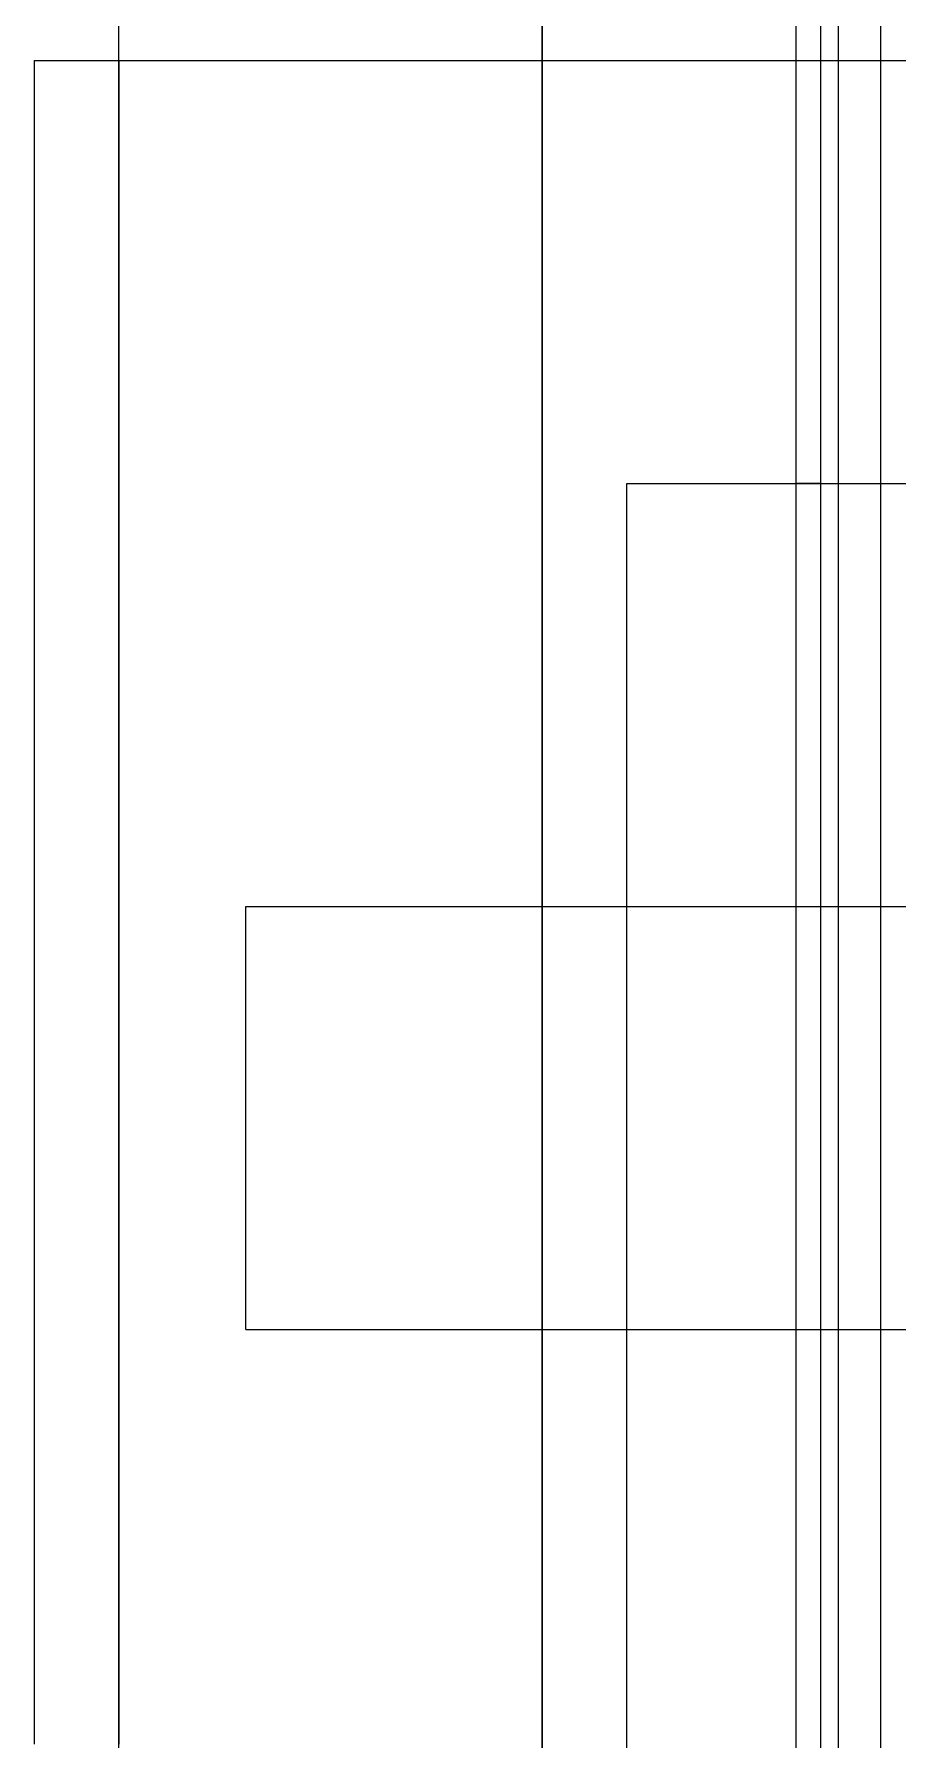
# Model space of a CAD drawing. Extents: x -1 to 30, y -20 to 119.
# Drawn here: x -1 to 9.2, y 13.15 to 33.31 of the extents above; entities that cross this region are included whole.
import ezdxf

# ---------------------------------------------------------------- set-up
doc = ezdxf.new("R2010")
doc.units = 0
doc.layers.get('0').update_dxf_attribs({"linetype": 'continuous'})

# ---------------------------------------------------------------- blocks, each defined once
blk = doc.blocks.new('CUBE001')
at = {"color": 0}
blk.add_line((5, -1), (5, 44), dxfattribs=at)
blk = doc.blocks.new('CUBE')
at = {"color": 0}
blk.add_line((0, 0), (0, 41), dxfattribs=at)
blk = doc.blocks.new('CUBE002')
at = {"color": 0}
blk.add_line((5, -1), (5, 44), dxfattribs=at)
blk = doc.blocks.new('CUBE003')
at = {"color": 0}
blk.add_line((5, 5), (5, 36), dxfattribs=at)
blk = doc.blocks.new('CYLINDER')
at = {"color": 0}
blk.add_line((-1, 33), (19, 33), dxfattribs=at)
blk.add_lwpolyline([(-1, 33), (-1, 32.95), (-1, 32.9), (-1, 32.85), (-1, 32.8), (-1, 32.75), (-1, 32.7), (-1, 32.65), (-1, 32.6), (-1, 32.55), (-1, 32.5), (-1, 32.45), (-1, 32.4), (-1, 32.35), (-1, 32.3), (-1, 32.25), (-1, 32.2), (-1, 32.15), (-1, 32.1), (-1, 32.05), (-1, 32), (-1, 31.95), (-1, 31.9), (-1, 31.85), (-1, 31.8), (-1, 31.75), (-1, 31.7), (-1, 31.65), (-1, 31.6), (-1, 31.55), (-1, 31.5), (-1, 31.45), (-1, 31.4), (-1, 31.35), (-1, 31.3), (-1, 31.25), (-1, 31.2), (-1, 31.15), (-1, 31.1), (-1, 31.05), (-1, 31), (-1, 30.95), (-1, 30.9), (-1, 30.85), (-1, 30.8), (-1, 30.75), (-1, 30.7), (-1, 30.65), (-1, 30.6), (-1, 30.55), (-1, 30.5), (-1, 30.45), (-1, 30.4), (-1, 30.35), (-1, 30.3), (-1, 30.25), (-1, 30.2), (-1, 30.15), (-1, 30.1), (-1, 30.05), (-1, 30), (-1, 29.95), (-1, 29.9), (-1, 29.85), (-1, 29.8), (-1, 29.75), (-1, 29.7), (-1, 29.65), (-1, 29.6), (-1, 29.55), (-1, 29.5), (-1, 29.45), (-1, 29.4), (-1, 29.35), (-1, 29.3), (-1, 29.25), (-1, 29.2), (-1, 29.15), (-1, 29.1), (-1, 29.05), (-1, 29), (-1, 28.95), (-1, 28.9), (-1, 28.85), (-1, 28.8), (-1, 28.75), (-1, 28.7), (-1, 28.65), (-1, 28.6), (-1, 28.55), (-1, 28.5), (-1, 28.45), (-1, 28.4), (-1, 28.35), (-1, 28.3), (-1, 28.25), (-1, 28.2), (-1, 28.15), (-1, 28.1), (-1, 28.05), (-1, 28), (-1, 27.95), (-1, 27.9), (-1, 27.85), (-1, 27.8), (-1, 27.75), (-1, 27.7), (-1, 27.65), (-1, 27.6), (-1, 27.55), (-1, 27.5), (-1, 27.45), (-1, 27.4), (-1, 27.35), (-1, 27.3), (-1, 27.25), (-1, 27.2), (-1, 27.15), (-1, 27.1), (-1, 27.05), (-1, 27), (-1, 26.95), (-1, 26.9), (-1, 26.85), (-1, 26.8), (-1, 26.75), (-1, 26.7), (-1, 26.65), (-1, 26.6), (-1, 26.55), (-1, 26.5), (-1, 26.45), (-1, 26.4), (-1, 26.35), (-1, 26.3), (-1, 26.25), (-1, 26.2), (-1, 26.15), (-1, 26.1), (-1, 26.05), (-1, 26), (-1, 25.95), (-1, 25.9), (-1, 25.85), (-1, 25.8), (-1, 25.75), (-1, 25.7), (-1, 25.65), (-1, 25.6), (-1, 25.55), (-1, 25.5), (-1, 25.45), (-1, 25.4), (-1, 25.35), (-1, 25.3), (-1, 25.25), (-1, 25.2), (-1, 25.15), (-1, 25.1), (-1, 25.05), (-1, 25), (-1, 24.95), (-1, 24.9), (-1, 24.85), (-1, 24.8), (-1, 24.75), (-1, 24.7), (-1, 24.65), (-1, 24.6), (-1, 24.55), (-1, 24.5), (-1, 24.45), (-1, 24.4), (-1, 24.35), (-1, 24.3), (-1, 24.25), (-1, 24.2), (-1, 24.15), (-1, 24.1), (-1, 24.05), (-1, 24), (-1, 23.95), (-1, 23.9), (-1, 23.85), (-1, 23.8), (-1, 23.75), (-1, 23.7), (-1, 23.65), (-1, 23.6), (-1, 23.55), (-1, 23.5), (-1, 23.45), (-1, 23.4), (-1, 23.35), (-1, 23.3), (-1, 23.25), (-1, 23.2), (-1, 23.15), (-1, 23.1), (-1, 23.05), (-1, 23), (-1, 22.95), (-1, 22.9), (-1, 22.85), (-1, 22.8), (-1, 22.75), (-1, 22.7), (-1, 22.65), (-1, 22.6), (-1, 22.55), (-1, 22.5), (-1, 22.45), (-1, 22.4), (-1, 22.35), (-1, 22.3), (-1, 22.25), (-1, 22.2), (-1, 22.15), (-1, 22.1), (-1, 22.05), (-1, 22), (-1, 21.95), (-1, 21.9), (-1, 21.85), (-1, 21.8), (-1, 21.75), (-1, 21.7), (-1, 21.65), (-1, 21.6), (-1, 21.55), (-1, 21.5), (-1, 21.45), (-1, 21.4), (-1, 21.35), (-1, 21.3), (-1, 21.25), (-1, 21.2), (-1, 21.15), (-1, 21.1), (-1, 21.05), (-1, 21), (-1, 20.95), (-1, 20.9), (-1, 20.85), (-1, 20.8), (-1, 20.75), (-1, 20.7), (-1, 20.65), (-1, 20.6), (-1, 20.55), (-1, 20.5), (-1, 20.45), (-1, 20.4), (-1, 20.35), (-1, 20.3), (-1, 20.25), (-1, 20.2), (-1, 20.15), (-1, 20.1), (-1, 20.05), (-1, 20), (-1, 19.95), (-1, 19.9), (-1, 19.85), (-1, 19.8), (-1, 19.75), (-1, 19.7), (-1, 19.65), (-1, 19.6), (-1, 19.55), (-1, 19.5), (-1, 19.45), (-1, 19.4), (-1, 19.35), (-1, 19.3), (-1, 19.25), (-1, 19.2), (-1, 19.15), (-1, 19.1), (-1, 19.05), (-1, 19), (-1, 18.95), (-1, 18.9), (-1, 18.85), (-1, 18.8), (-1, 18.75), (-1, 18.7), (-1, 18.65), (-1, 18.6), (-1, 18.55), (-1, 18.5), (-1, 18.45), (-1, 18.4), (-1, 18.35), (-1, 18.3), (-1, 18.25), (-1, 18.2), (-1, 18.15), (-1, 18.1), (-1, 18.05), (-1, 18), (-1, 17.95), (-1, 17.9), (-1, 17.85), (-1, 17.8), (-1, 17.75), (-1, 17.7), (-1, 17.65), (-1, 17.6), (-1, 17.55), (-1, 17.5), (-1, 17.45), (-1, 17.4), (-1, 17.35), (-1, 17.3), (-1, 17.25), (-1, 17.2), (-1, 17.15), (-1, 17.1), (-1, 17.05), (-1, 17), (-1, 16.95), (-1, 16.9), (-1, 16.85), (-1, 16.8), (-1, 16.75), (-1, 16.7), (-1, 16.65), (-1, 16.6), (-1, 16.55), (-1, 16.5), (-1, 16.45), (-1, 16.4), (-1, 16.35), (-1, 16.3), (-1, 16.25), (-1, 16.2), (-1, 16.15), (-1, 16.1), (-1, 16.05), (-1, 16), (-1, 15.95), (-1, 15.9), (-1, 15.85), (-1, 15.8), (-1, 15.75), (-1, 15.7), (-1, 15.65), (-1, 15.6), (-1, 15.55), (-1, 15.5), (-1, 15.45), (-1, 15.4), (-1, 15.35), (-1, 15.3), (-1, 15.25), (-1, 15.2), (-1, 15.15), (-1, 15.1), (-1, 15.05), (-1, 15), (-1, 14.95), (-1, 14.9), (-1, 14.85), (-1, 14.8), (-1, 14.75), (-1, 14.7), (-1, 14.65), (-1, 14.6), (-1, 14.55), (-1, 14.5), (-1, 14.45), (-1, 14.4), (-1, 14.35), (-1, 14.3), (-1, 14.25), (-1, 14.2), (-1, 14.15), (-1, 14.1), (-1, 14.05), (-1, 14), (-1, 13.95), (-1, 13.9), (-1, 13.85), (-1, 13.8), (-1, 13.75), (-1, 13.7), (-1, 13.65), (-1, 13.6), (-1, 13.55), (-1, 13.5), (-1, 13.45), (-1, 13.4), (-1, 13.35), (-1, 13.3), (-1, 13.25), (-1, 13.2), (-1, 13.15), (-1, 13.1)], dxfattribs=at)
blk = doc.blocks.new('DIFFERENCE')
at = {"color": 0}
for p, q in [((0, 0), (0, 41)), ((5, 5), (5, 36))]:
    blk.add_line(p, q, dxfattribs=at)
blk.add_lwpolyline([(0, 33), (0, 32.95), (0, 32.9), (0, 32.85), (0, 32.8), (0, 32.75), (0, 32.7), (0, 32.65), (0, 32.6), (0, 32.55), (0, 32.5), (0, 32.45), (0, 32.4), (0, 32.35), (0, 32.3), (0, 32.25), (0, 32.2), (0, 32.15), (0, 32.1), (0, 32.05), (0, 32), (0, 31.95), (0, 31.9), (0, 31.85), (0, 31.8), (0, 31.75), (0, 31.7), (0, 31.65), (0, 31.6), (0, 31.55), (0, 31.5), (0, 31.45), (0, 31.4), (0, 31.35), (0, 31.3), (0, 31.25), (0, 31.2), (0, 31.15), (0, 31.1), (0, 31.05), (0, 31), (0, 30.95), (0, 30.9), (0, 30.85), (0, 30.8), (0, 30.75), (0, 30.7), (0, 30.65), (0, 30.6), (0, 30.55), (0, 30.5), (0, 30.45), (0, 30.4), (0, 30.35), (0, 30.3), (0, 30.25), (0, 30.2), (0, 30.15), (0, 30.1), (0, 30.05), (0, 30), (0, 29.95), (0, 29.9), (0, 29.85), (0, 29.8), (0, 29.75), (0, 29.7), (0, 29.65), (0, 29.6), (0, 29.55), (0, 29.5), (0, 29.45), (0, 29.4), (0, 29.35), (0, 29.3), (0, 29.25), (0, 29.2), (0, 29.15), (0, 29.1), (0, 29.05), (0, 29), (0, 28.95), (0, 28.9), (0, 28.85), (0, 28.8), (0, 28.75), (0, 28.7), (0, 28.65), (0, 28.6), (0, 28.55), (0, 28.5), (0, 28.45), (0, 28.4), (0, 28.35), (0, 28.3), (0, 28.25), (0, 28.2), (0, 28.15), (0, 28.1), (0, 28.05), (0, 28), (0, 27.95), (0, 27.9), (0, 27.85), (0, 27.8), (0, 27.75), (0, 27.7), (0, 27.65), (0, 27.6), (0, 27.55), (0, 27.5), (0, 27.45), (0, 27.4), (0, 27.35), (0, 27.3), (0, 27.25), (0, 27.2), (0, 27.15), (0, 27.1), (0, 27.05), (0, 27), (0, 26.95), (0, 26.9), (0, 26.85), (0, 26.8), (0, 26.75), (0, 26.7), (0, 26.65), (0, 26.6), (0, 26.55), (0, 26.5), (0, 26.45), (0, 26.4), (0, 26.35), (0, 26.3), (0, 26.25), (0, 26.2), (0, 26.15), (0, 26.1), (0, 26.05), (0, 26), (0, 25.95), (0, 25.9), (0, 25.85), (0, 25.8), (0, 25.75), (0, 25.7), (0, 25.65), (0, 25.6), (0, 25.55), (0, 25.5), (0, 25.45), (0, 25.4), (0, 25.35), (0, 25.3), (0, 25.25), (0, 25.2), (0, 25.15), (0, 25.1), (0, 25.05), (0, 25), (0, 24.95), (0, 24.9), (0, 24.85), (0, 24.8), (0, 24.75), (0, 24.7), (0, 24.65), (0, 24.6), (0, 24.55), (0, 24.5), (0, 24.45), (0, 24.4), (0, 24.35), (0, 24.3), (0, 24.25), (0, 24.2), (0, 24.15), (0, 24.1), (0, 24.05), (0, 24), (0, 23.95), (0, 23.9), (0, 23.85), (0, 23.8), (0, 23.75), (0, 23.7), (0, 23.65), (0, 23.6), (0, 23.55), (0, 23.5), (0, 23.45), (0, 23.4), (0, 23.35), (0, 23.3), (0, 23.25), (0, 23.2), (0, 23.15), (0, 23.1), (0, 23.05), (0, 23), (0, 22.95), (0, 22.9), (0, 22.85), (0, 22.8), (0, 22.75), (0, 22.7), (0, 22.65), (0, 22.6), (0, 22.55), (0, 22.5), (0, 22.45), (0, 22.4), (0, 22.35), (0, 22.3), (0, 22.25), (0, 22.2), (0, 22.15), (0, 22.1), (0, 22.05), (0, 22), (0, 21.95), (0, 21.9), (0, 21.85), (0, 21.8), (0, 21.75), (0, 21.7), (0, 21.65), (0, 21.6), (0, 21.55), (0, 21.5), (0, 21.45), (0, 21.4), (0, 21.35), (0, 21.3), (0, 21.25), (0, 21.2), (0, 21.15), (0, 21.1), (0, 21.05), (0, 21), (0, 20.95), (0, 20.9), (0, 20.85), (0, 20.8), (0, 20.75), (0, 20.7), (0, 20.65), (0, 20.6), (0, 20.55), (0, 20.5), (0, 20.45), (0, 20.4), (0, 20.35), (0, 20.3), (0, 20.25), (0, 20.2), (0, 20.15), (0, 20.1), (0, 20.05), (0, 20), (0, 19.95), (0, 19.9), (0, 19.85), (0, 19.8), (0, 19.75), (0, 19.7), (0, 19.65), (0, 19.6), (0, 19.55), (0, 19.5), (0, 19.45), (0, 19.4), (0, 19.35), (0, 19.3), (0, 19.25), (0, 19.2), (0, 19.15), (0, 19.1), (0, 19.05), (0, 19), (0, 18.95), (0, 18.9), (0, 18.85), (0, 18.8), (0, 18.75), (0, 18.7), (0, 18.65), (0, 18.6), (0, 18.55), (0, 18.5), (0, 18.45), (0, 18.4), (0, 18.35), (0, 18.3), (0, 18.25), (0, 18.2), (0, 18.15), (0, 18.1), (0, 18.05), (0, 18), (0, 17.95), (0, 17.9), (0, 17.85), (0, 17.8), (0, 17.75), (0, 17.7), (0, 17.65), (0, 17.6), (0, 17.55), (0, 17.5), (0, 17.45), (0, 17.4), (0, 17.35), (0, 17.3), (0, 17.25), (0, 17.2), (0, 17.15), (0, 17.1), (0, 17.05), (0, 17), (0, 16.95), (0, 16.9), (0, 16.85), (0, 16.8), (0, 16.75), (0, 16.7), (0, 16.65), (0, 16.6), (0, 16.55), (0, 16.5), (0, 16.45), (0, 16.4), (0, 16.35), (0, 16.3), (0, 16.25), (0, 16.2), (0, 16.15), (0, 16.1), (0, 16.05), (0, 16), (0, 15.95), (0, 15.9), (0, 15.85), (0, 15.8), (0, 15.75), (0, 15.7), (0, 15.65), (0, 15.6), (0, 15.55), (0, 15.5), (0, 15.45), (0, 15.4), (0, 15.35), (0, 15.3), (0, 15.25), (0, 15.2), (0, 15.15), (0, 15.1), (0, 15.05), (0, 15), (0, 14.95), (0, 14.9), (0, 14.85), (0, 14.8), (0, 14.75), (0, 14.7), (0, 14.65), (0, 14.6), (0, 14.55), (0, 14.5), (0, 14.45), (0, 14.4), (0, 14.35), (0, 14.3), (0, 14.25), (0, 14.2), (0, 14.15), (0, 14.1), (0, 14.05), (0, 14), (0, 13.95), (0, 13.9), (0, 13.85), (0, 13.8), (0, 13.75), (0, 13.7), (0, 13.65), (0, 13.6), (0, 13.55), (0, 13.5), (0, 13.45), (0, 13.4), (0, 13.35), (0, 13.3), (0, 13.25), (0, 13.2), (0, 13.15), (0, 13.1)], dxfattribs=at)
blk = doc.blocks.new('UNION')
at = {"color": 0}
for p, q in [((5, 5), (5, 36)), ((-1, 33), (5, 33))]:
    blk.add_line(p, q, dxfattribs=at)
for points in [[(-1, 33), (-1, 32.95), (-1, 32.9), (-1, 32.85), (-1, 32.8), (-1, 32.75), (-1, 32.7), (-1, 32.65), (-1, 32.6), (-1, 32.55), (-1, 32.5), (-1, 32.45), (-1, 32.4), (-1, 32.35), (-1, 32.3), (-1, 32.25), (-1, 32.2), (-1, 32.15), (-1, 32.1), (-1, 32.05), (-1, 32), (-1, 31.95), (-1, 31.9), (-1, 31.85), (-1, 31.8), (-1, 31.75), (-1, 31.7), (-1, 31.65), (-1, 31.6), (-1, 31.55), (-1, 31.5), (-1, 31.45), (-1, 31.4), (-1, 31.35), (-1, 31.3), (-1, 31.25), (-1, 31.2), (-1, 31.15), (-1, 31.1), (-1, 31.05), (-1, 31), (-1, 30.95), (-1, 30.9), (-1, 30.85), (-1, 30.8), (-1, 30.75), (-1, 30.7), (-1, 30.65), (-1, 30.6), (-1, 30.55), (-1, 30.5), (-1, 30.45), (-1, 30.4), (-1, 30.35), (-1, 30.3), (-1, 30.25), (-1, 30.2), (-1, 30.15), (-1, 30.1), (-1, 30.05), (-1, 30), (-1, 29.95), (-1, 29.9), (-1, 29.85), (-1, 29.8), (-1, 29.75), (-1, 29.7), (-1, 29.65), (-1, 29.6), (-1, 29.55), (-1, 29.5), (-1, 29.45), (-1, 29.4), (-1, 29.35), (-1, 29.3), (-1, 29.25), (-1, 29.2), (-1, 29.15), (-1, 29.1), (-1, 29.05), (-1, 29), (-1, 28.95), (-1, 28.9), (-1, 28.85), (-1, 28.8), (-1, 28.75), (-1, 28.7), (-1, 28.65), (-1, 28.6), (-1, 28.55), (-1, 28.5), (-1, 28.45), (-1, 28.4), (-1, 28.35), (-1, 28.3), (-1, 28.25), (-1, 28.2), (-1, 28.15), (-1, 28.1), (-1, 28.05), (-1, 28), (-1, 27.95), (-1, 27.9), (-1, 27.85), (-1, 27.8), (-1, 27.75), (-1, 27.7), (-1, 27.65), (-1, 27.6), (-1, 27.55), (-1, 27.5), (-1, 27.45), (-1, 27.4), (-1, 27.35), (-1, 27.3), (-1, 27.25), (-1, 27.2), (-1, 27.15), (-1, 27.1), (-1, 27.05), (-1, 27), (-1, 26.95), (-1, 26.9), (-1, 26.85), (-1, 26.8), (-1, 26.75), (-1, 26.7), (-1, 26.65), (-1, 26.6), (-1, 26.55), (-1, 26.5), (-1, 26.45), (-1, 26.4), (-1, 26.35), (-1, 26.3), (-1, 26.25), (-1, 26.2), (-1, 26.15), (-1, 26.1), (-1, 26.05), (-1, 26), (-1, 25.95), (-1, 25.9), (-1, 25.85), (-1, 25.8), (-1, 25.75), (-1, 25.7), (-1, 25.65), (-1, 25.6), (-1, 25.55), (-1, 25.5), (-1, 25.45), (-1, 25.4), (-1, 25.35), (-1, 25.3), (-1, 25.25), (-1, 25.2), (-1, 25.15), (-1, 25.1), (-1, 25.05), (-1, 25), (-1, 24.95), (-1, 24.9), (-1, 24.85), (-1, 24.8), (-1, 24.75), (-1, 24.7), (-1, 24.65), (-1, 24.6), (-1, 24.55), (-1, 24.5), (-1, 24.45), (-1, 24.4), (-1, 24.35), (-1, 24.3), (-1, 24.25), (-1, 24.2), (-1, 24.15), (-1, 24.1), (-1, 24.05), (-1, 24), (-1, 23.95), (-1, 23.9), (-1, 23.85), (-1, 23.8), (-1, 23.75), (-1, 23.7), (-1, 23.65), (-1, 23.6), (-1, 23.55), (-1, 23.5), (-1, 23.45), (-1, 23.4), (-1, 23.35), (-1, 23.3), (-1, 23.25), (-1, 23.2), (-1, 23.15), (-1, 23.1), (-1, 23.05), (-1, 23), (-1, 22.95), (-1, 22.9), (-1, 22.85), (-1, 22.8), (-1, 22.75), (-1, 22.7), (-1, 22.65), (-1, 22.6), (-1, 22.55), (-1, 22.5), (-1, 22.45), (-1, 22.4), (-1, 22.35), (-1, 22.3), (-1, 22.25), (-1, 22.2), (-1, 22.15), (-1, 22.1), (-1, 22.05), (-1, 22), (-1, 21.95), (-1, 21.9), (-1, 21.85), (-1, 21.8), (-1, 21.75), (-1, 21.7), (-1, 21.65), (-1, 21.6), (-1, 21.55), (-1, 21.5), (-1, 21.45), (-1, 21.4), (-1, 21.35), (-1, 21.3), (-1, 21.25), (-1, 21.2), (-1, 21.15), (-1, 21.1), (-1, 21.05), (-1, 21), (-1, 20.95), (-1, 20.9), (-1, 20.85), (-1, 20.8), (-1, 20.75), (-1, 20.7), (-1, 20.65), (-1, 20.6), (-1, 20.55), (-1, 20.5), (-1, 20.45), (-1, 20.4), (-1, 20.35), (-1, 20.3), (-1, 20.25), (-1, 20.2), (-1, 20.15), (-1, 20.1), (-1, 20.05), (-1, 20), (-1, 19.95), (-1, 19.9), (-1, 19.85), (-1, 19.8), (-1, 19.75), (-1, 19.7), (-1, 19.65), (-1, 19.6), (-1, 19.55), (-1, 19.5), (-1, 19.45), (-1, 19.4), (-1, 19.35), (-1, 19.3), (-1, 19.25), (-1, 19.2), (-1, 19.15), (-1, 19.1), (-1, 19.05), (-1, 19), (-1, 18.95), (-1, 18.9), (-1, 18.85), (-1, 18.8), (-1, 18.75), (-1, 18.7), (-1, 18.65), (-1, 18.6), (-1, 18.55), (-1, 18.5), (-1, 18.45), (-1, 18.4), (-1, 18.35), (-1, 18.3), (-1, 18.25), (-1, 18.2), (-1, 18.15), (-1, 18.1), (-1, 18.05), (-1, 18), (-1, 17.95), (-1, 17.9), (-1, 17.85), (-1, 17.8), (-1, 17.75), (-1, 17.7), (-1, 17.65), (-1, 17.6), (-1, 17.55), (-1, 17.5), (-1, 17.45), (-1, 17.4), (-1, 17.35), (-1, 17.3), (-1, 17.25), (-1, 17.2), (-1, 17.15), (-1, 17.1), (-1, 17.05), (-1, 17), (-1, 16.95), (-1, 16.9), (-1, 16.85), (-1, 16.8), (-1, 16.75), (-1, 16.7), (-1, 16.65), (-1, 16.6), (-1, 16.55), (-1, 16.5), (-1, 16.45), (-1, 16.4), (-1, 16.35), (-1, 16.3), (-1, 16.25), (-1, 16.2), (-1, 16.15), (-1, 16.1), (-1, 16.05), (-1, 16), (-1, 15.95), (-1, 15.9), (-1, 15.85), (-1, 15.8), (-1, 15.75), (-1, 15.7), (-1, 15.65), (-1, 15.6), (-1, 15.55), (-1, 15.5), (-1, 15.45), (-1, 15.4), (-1, 15.35), (-1, 15.3), (-1, 15.25), (-1, 15.2), (-1, 15.15), (-1, 15.1), (-1, 15.05), (-1, 15), (-1, 14.95), (-1, 14.9), (-1, 14.85), (-1, 14.8), (-1, 14.75), (-1, 14.7), (-1, 14.65), (-1, 14.6), (-1, 14.55), (-1, 14.5), (-1, 14.45), (-1, 14.4), (-1, 14.35), (-1, 14.3), (-1, 14.25), (-1, 14.2), (-1, 14.15), (-1, 14.1), (-1, 14.05), (-1, 14), (-1, 13.95), (-1, 13.9), (-1, 13.85), (-1, 13.8), (-1, 13.75), (-1, 13.7), (-1, 13.65), (-1, 13.6), (-1, 13.55), (-1, 13.5), (-1, 13.45), (-1, 13.4), (-1, 13.35), (-1, 13.3), (-1, 13.25), (-1, 13.2), (-1, 13.15), (-1, 13.1)], [(5, 33), (5, 32.95), (5, 32.9), (5, 32.85), (5, 32.8), (5, 32.75), (5, 32.7), (5, 32.65), (5, 32.6), (5, 32.55), (5, 32.5), (5, 32.45), (5, 32.4), (5, 32.35), (5, 32.3), (5, 32.25), (5, 32.2), (5, 32.15), (5, 32.1), (5, 32.05), (5, 32), (5, 31.95), (5, 31.9), (5, 31.85), (5, 31.8), (5, 31.75), (5, 31.7), (5, 31.65), (5, 31.6), (5, 31.55), (5, 31.5), (5, 31.45), (5, 31.4), (5, 31.35), (5, 31.3), (5, 31.25), (5, 31.2), (5, 31.15), (5, 31.1), (5, 31.05), (5, 31), (5, 30.95), (5, 30.9), (5, 30.85), (5, 30.8), (5, 30.75), (5, 30.7), (5, 30.65), (5, 30.6), (5, 30.55), (5, 30.5), (5, 30.45), (5, 30.4), (5, 30.35), (5, 30.3), (5, 30.25), (5, 30.2), (5, 30.15), (5, 30.1), (5, 30.05), (5, 30), (5, 29.95), (5, 29.9), (5, 29.85), (5, 29.8), (5, 29.75), (5, 29.7), (5, 29.65), (5, 29.6), (5, 29.55), (5, 29.5), (5, 29.45), (5, 29.4), (5, 29.35), (5, 29.3), (5, 29.25), (5, 29.246)], [(5, 29.246), (5, 29.196), (5, 29.146), (5, 29.096), (5, 29.046), (5, 28.996), (5, 28.946), (5, 28.896), (5, 28.846), (5, 28.796), (5, 28.746), (5, 28.696), (5, 28.646), (5, 28.596), (5, 28.546), (5, 28.496), (5, 28.446), (5, 28.396), (5, 28.346), (5, 28.296), (5, 28.246), (5, 28.196), (5, 28.146), (5, 28.096), (5, 28.046), (5, 27.996), (5, 27.946), (5, 27.896), (5, 27.846), (5, 27.796), (5, 27.746), (5, 27.696), (5, 27.646), (5, 27.596), (5, 27.546), (5, 27.496), (5, 27.446), (5, 27.396), (5, 27.346), (5, 27.296), (5, 27.246), (5, 27.196), (5, 27.146), (5, 27.096), (5, 27.046), (5, 26.996), (5, 26.946), (5, 26.896), (5, 26.846), (5, 26.796), (5, 26.746), (5, 26.696), (5, 26.646), (5, 26.596), (5, 26.546), (5, 26.496), (5, 26.446), (5, 26.396), (5, 26.346), (5, 26.296), (5, 26.246), (5, 26.196), (5, 26.146), (5, 26.096), (5, 26.046), (5, 25.996), (5, 25.946), (5, 25.896), (5, 25.846), (5, 25.796), (5, 25.746), (5, 25.696), (5, 25.646), (5, 25.596), (5, 25.546), (5, 25.496), (5, 25.446), (5, 25.396), (5, 25.346), (5, 25.296), (5, 25.246), (5, 25.196), (5, 25.146), (5, 25.096), (5, 25.046), (5, 24.996), (5, 24.946), (5, 24.896), (5, 24.846), (5, 24.796), (5, 24.746), (5, 24.696), (5, 24.646), (5, 24.596), (5, 24.546), (5, 24.496), (5, 24.446), (5, 24.396), (5, 24.346), (5, 24.296), (5, 24.246), (5, 24.196), (5, 24.146), (5, 24.096), (5, 24.046), (5, 23.996), (5, 23.946), (5, 23.896), (5, 23.846), (5, 23.796), (5, 23.746), (5, 23.696), (5, 23.646), (5, 23.596), (5, 23.546), (5, 23.496), (5, 23.446), (5, 23.396), (5, 23.346), (5, 23.296), (5, 23.246), (5, 23.196), (5, 23.146), (5, 23.096), (5, 23.046), (5, 22.996), (5, 22.946), (5, 22.896), (5, 22.846), (5, 22.796), (5, 22.746), (5, 22.696), (5, 22.646), (5, 22.596), (5, 22.546), (5, 22.496), (5, 22.446), (5, 22.396), (5, 22.346), (5, 22.296), (5, 22.246), (5, 22.196), (5, 22.146), (5, 22.096), (5, 22.046), (5, 21.996), (5, 21.946), (5, 21.896), (5, 21.846), (5, 21.796), (5, 21.746), (5, 21.696), (5, 21.646), (5, 21.596), (5, 21.546), (5, 21.496), (5, 21.446), (5, 21.396), (5, 21.346), (5, 21.296), (5, 21.246), (5, 21.196), (5, 21.146), (5, 21.096), (5, 21.046), (5, 20.996), (5, 20.946), (5, 20.896), (5, 20.846), (5, 20.796), (5, 20.746), (5, 20.696), (5, 20.646), (5, 20.596), (5, 20.546), (5, 20.496), (5, 20.446), (5, 20.396), (5, 20.346), (5, 20.296), (5, 20.246), (5, 20.196), (5, 20.146), (5, 20.096), (5, 20.046), (5, 19.996), (5, 19.946), (5, 19.896), (5, 19.846), (5, 19.796), (5, 19.746), (5, 19.696), (5, 19.646), (5, 19.596), (5, 19.546), (5, 19.496), (5, 19.446), (5, 19.396), (5, 19.346), (5, 19.296), (5, 19.246), (5, 19.196), (5, 19.146), (5, 19.096), (5, 19.046), (5, 18.996), (5, 18.946), (5, 18.896), (5, 18.846), (5, 18.796), (5, 18.746), (5, 18.696), (5, 18.646), (5, 18.596), (5, 18.546), (5, 18.496), (5, 18.446), (5, 18.396), (5, 18.346), (5, 18.296), (5, 18.246), (5, 18.196), (5, 18.146), (5, 18.096), (5, 18.046), (5, 17.996), (5, 17.946), (5, 17.896), (5, 17.846), (5, 17.796), (5, 17.746), (5, 17.696), (5, 17.646), (5, 17.596), (5, 17.546), (5, 17.496), (5, 17.446), (5, 17.396), (5, 17.346), (5, 17.296), (5, 17.246), (5, 17.196), (5, 17.146), (5, 17.096), (5, 17.046), (5, 16.996), (5, 16.946), (5, 16.896), (5, 16.846), (5, 16.796), (5, 16.746), (5, 16.696), (5, 16.646), (5, 16.596), (5, 16.546), (5, 16.496), (5, 16.446), (5, 16.396), (5, 16.346), (5, 16.296), (5, 16.246), (5, 16.196), (5, 16.146), (5, 16.096), (5, 16.046), (5, 15.996), (5, 15.946), (5, 15.896), (5, 15.846), (5, 15.796), (5, 15.746), (5, 15.696), (5, 15.646), (5, 15.596), (5, 15.546), (5, 15.496), (5, 15.446), (5, 15.396), (5, 15.346), (5, 15.296), (5, 15.246), (5, 15.196), (5, 15.146), (5, 15.096), (5, 15.046), (5, 14.996), (5, 14.946), (5, 14.896), (5, 14.846), (5, 14.796), (5, 14.746), (5, 14.696), (5, 14.646), (5, 14.596), (5, 14.546), (5, 14.496), (5, 14.446), (5, 14.396), (5, 14.346), (5, 14.296), (5, 14.246), (5, 14.196), (5, 14.146), (5, 14.096), (5, 14.046), (5, 13.996), (5, 13.946), (5, 13.896), (5, 13.846), (5, 13.796), (5, 13.754)], [(5, 13.754), (5, 13.704), (5, 13.654), (5, 13.604), (5, 13.554), (5, 13.504), (5, 13.454), (5, 13.404), (5, 13.354), (5, 13.304), (5, 13.254), (5, 13.204), (5, 13.154), (5, 13.104)]]:
    blk.add_lwpolyline(points, dxfattribs=at)
blk = doc.blocks.new('CUBE004')
at = {"color": 0}
blk.add_line((0, -20), (0, 61), dxfattribs=at)
blk = doc.blocks.new('CUBE005')
at = {"color": 0}
blk.add_line((8.5, -20), (8.5, 61), dxfattribs=at)
blk = doc.blocks.new('UNION001')
at = {"color": 0}
blk.add_line((0, -20), (0, 61), dxfattribs=at)
blk = doc.blocks.new('DIFFERENCE001')
at = {"color": 0}
blk.add_line((0, -20), (0, 61), dxfattribs=at)
blk = doc.blocks.new('UNION003')
at = {"color": 0}
for p, q in [((0, 0), (0, 41)), ((5, 5), (5, 36)), ((5, 36), (5, 5))]:
    blk.add_line(p, q, dxfattribs=at)
blk.add_lwpolyline([(0, 33), (0, 32.95), (0, 32.9), (0, 32.85), (0, 32.8), (0, 32.75), (0, 32.7), (0, 32.65), (0, 32.6), (0, 32.55), (0, 32.5), (0, 32.45), (0, 32.4), (0, 32.35), (0, 32.3), (0, 32.25), (0, 32.2), (0, 32.15), (0, 32.1), (0, 32.05), (0, 32), (0, 31.95), (0, 31.9), (0, 31.85), (0, 31.8), (0, 31.75), (0, 31.7), (0, 31.65), (0, 31.6), (0, 31.55), (0, 31.5), (0, 31.45), (0, 31.4), (0, 31.35), (0, 31.3), (0, 31.25), (0, 31.2), (0, 31.15), (0, 31.1), (0, 31.05), (0, 31), (0, 30.95), (0, 30.9), (0, 30.85), (0, 30.8), (0, 30.75), (0, 30.7), (0, 30.65), (0, 30.6), (0, 30.55), (0, 30.5), (0, 30.45), (0, 30.4), (0, 30.35), (0, 30.3), (0, 30.25), (0, 30.2), (0, 30.15), (0, 30.1), (0, 30.05), (0, 30), (0, 29.95), (0, 29.9), (0, 29.85), (0, 29.8), (0, 29.75), (0, 29.7), (0, 29.65), (0, 29.6), (0, 29.55), (0, 29.5), (0, 29.45), (0, 29.4), (0, 29.35), (0, 29.3), (0, 29.25), (0, 29.2), (0, 29.15), (0, 29.1), (0, 29.05), (0, 29), (0, 28.95), (0, 28.9), (0, 28.85), (0, 28.8), (0, 28.75), (0, 28.7), (0, 28.65), (0, 28.6), (0, 28.55), (0, 28.5), (0, 28.45), (0, 28.4), (0, 28.35), (0, 28.3), (0, 28.25), (0, 28.2), (0, 28.15), (0, 28.1), (0, 28.05), (0, 28), (0, 27.95), (0, 27.9), (0, 27.85), (0, 27.8), (0, 27.75), (0, 27.7), (0, 27.65), (0, 27.6), (0, 27.55), (0, 27.5), (0, 27.45), (0, 27.4), (0, 27.35), (0, 27.3), (0, 27.25), (0, 27.2), (0, 27.15), (0, 27.1), (0, 27.05), (0, 27), (0, 26.95), (0, 26.9), (0, 26.85), (0, 26.8), (0, 26.75), (0, 26.7), (0, 26.65), (0, 26.6), (0, 26.55), (0, 26.5), (0, 26.45), (0, 26.4), (0, 26.35), (0, 26.3), (0, 26.25), (0, 26.2), (0, 26.15), (0, 26.1), (0, 26.05), (0, 26), (0, 25.95), (0, 25.9), (0, 25.85), (0, 25.8), (0, 25.75), (0, 25.7), (0, 25.65), (0, 25.6), (0, 25.55), (0, 25.5), (0, 25.45), (0, 25.4), (0, 25.35), (0, 25.3), (0, 25.25), (0, 25.2), (0, 25.15), (0, 25.1), (0, 25.05), (0, 25), (0, 24.95), (0, 24.9), (0, 24.85), (0, 24.8), (0, 24.75), (0, 24.7), (0, 24.65), (0, 24.6), (0, 24.55), (0, 24.5), (0, 24.45), (0, 24.4), (0, 24.35), (0, 24.3), (0, 24.25), (0, 24.2), (0, 24.15), (0, 24.1), (0, 24.05), (0, 24), (0, 23.95), (0, 23.9), (0, 23.85), (0, 23.8), (0, 23.75), (0, 23.7), (0, 23.65), (0, 23.6), (0, 23.55), (0, 23.5), (0, 23.45), (0, 23.4), (0, 23.35), (0, 23.3), (0, 23.25), (0, 23.2), (0, 23.15), (0, 23.1), (0, 23.05), (0, 23), (0, 22.95), (0, 22.9), (0, 22.85), (0, 22.8), (0, 22.75), (0, 22.7), (0, 22.65), (0, 22.6), (0, 22.55), (0, 22.5), (0, 22.45), (0, 22.4), (0, 22.35), (0, 22.3), (0, 22.25), (0, 22.2), (0, 22.15), (0, 22.1), (0, 22.05), (0, 22), (0, 21.95), (0, 21.9), (0, 21.85), (0, 21.8), (0, 21.75), (0, 21.7), (0, 21.65), (0, 21.6), (0, 21.55), (0, 21.5), (0, 21.45), (0, 21.4), (0, 21.35), (0, 21.3), (0, 21.25), (0, 21.2), (0, 21.15), (0, 21.1), (0, 21.05), (0, 21), (0, 20.95), (0, 20.9), (0, 20.85), (0, 20.8), (0, 20.75), (0, 20.7), (0, 20.65), (0, 20.6), (0, 20.55), (0, 20.5), (0, 20.45), (0, 20.4), (0, 20.35), (0, 20.3), (0, 20.25), (0, 20.2), (0, 20.15), (0, 20.1), (0, 20.05), (0, 20), (0, 19.95), (0, 19.9), (0, 19.85), (0, 19.8), (0, 19.75), (0, 19.7), (0, 19.65), (0, 19.6), (0, 19.55), (0, 19.5), (0, 19.45), (0, 19.4), (0, 19.35), (0, 19.3), (0, 19.25), (0, 19.2), (0, 19.15), (0, 19.1), (0, 19.05), (0, 19), (0, 18.95), (0, 18.9), (0, 18.85), (0, 18.8), (0, 18.75), (0, 18.7), (0, 18.65), (0, 18.6), (0, 18.55), (0, 18.5), (0, 18.45), (0, 18.4), (0, 18.35), (0, 18.3), (0, 18.25), (0, 18.2), (0, 18.15), (0, 18.1), (0, 18.05), (0, 18), (0, 17.95), (0, 17.9), (0, 17.85), (0, 17.8), (0, 17.75), (0, 17.7), (0, 17.65), (0, 17.6), (0, 17.55), (0, 17.5), (0, 17.45), (0, 17.4), (0, 17.35), (0, 17.3), (0, 17.25), (0, 17.2), (0, 17.15), (0, 17.1), (0, 17.05), (0, 17), (0, 16.95), (0, 16.9), (0, 16.85), (0, 16.8), (0, 16.75), (0, 16.7), (0, 16.65), (0, 16.6), (0, 16.55), (0, 16.5), (0, 16.45), (0, 16.4), (0, 16.35), (0, 16.3), (0, 16.25), (0, 16.2), (0, 16.15), (0, 16.1), (0, 16.05), (0, 16), (0, 15.95), (0, 15.9), (0, 15.85), (0, 15.8), (0, 15.75), (0, 15.7), (0, 15.65), (0, 15.6), (0, 15.55), (0, 15.5), (0, 15.45), (0, 15.4), (0, 15.35), (0, 15.3), (0, 15.25), (0, 15.2), (0, 15.15), (0, 15.1), (0, 15.05), (0, 15), (0, 14.95), (0, 14.9), (0, 14.85), (0, 14.8), (0, 14.75), (0, 14.7), (0, 14.65), (0, 14.6), (0, 14.55), (0, 14.5), (0, 14.45), (0, 14.4), (0, 14.35), (0, 14.3), (0, 14.25), (0, 14.2), (0, 14.15), (0, 14.1), (0, 14.05), (0, 14), (0, 13.95), (0, 13.9), (0, 13.85), (0, 13.8), (0, 13.75), (0, 13.7), (0, 13.65), (0, 13.6), (0, 13.55), (0, 13.5), (0, 13.45), (0, 13.4), (0, 13.35), (0, 13.3), (0, 13.25), (0, 13.2), (0, 13.15), (0, 13.1)], dxfattribs=at)
blk = doc.blocks.new('CUBE006')
at = {"color": 0}
blk.add_line((0, 0), (0, 47), dxfattribs=at)
blk = doc.blocks.new('UNION004')
at = {"color": 0}
blk.add_line((0, 0), (0, 47), dxfattribs=at)
blk = doc.blocks.new('CUBE008')
at = {"color": 0}
for p, q in [((1.5, 18), (1.5, 23)), ((1.5, 23), (16.5, 23)), ((16.5, 18), (16.5, 23)), ((1.5, 18), (16.5, 18))]:
    blk.add_line(p, q, dxfattribs=at)
blk = doc.blocks.new('CUBE009')
at = {"color": 0}
for p, q in [((6, 13), (6, 28)), ((6, 28), (12, 28)), ((12, 13), (12, 28)), ((6, 13), (12, 13))]:
    blk.add_line(p, q, dxfattribs=at)
blk = doc.blocks.new('PRISM')
at = {"color": 0}
for p, q in [((8, -1), (8, 119)), ((8.293, -1), (8.293, 119)), ((9, -1), (9, 119))]:
    blk.add_line(p, q, dxfattribs=at)
blk = doc.blocks.new('PRISM001')
at = {"color": 0}
for p, q in [((8, -1), (8, 119)), ((8.293, -1), (8.293, 119)), ((9, -1), (9, 119))]:
    blk.add_line(p, q, dxfattribs=at)
blk = doc.blocks.new('DIFFERENCE002')
at = {"color": 0}
blk.add_line((5, 0), (5, 47), dxfattribs=at)
blk = doc.blocks.new('UNION005')
at = {"color": 0}
for p, q in [((8.293, 28), (8.293, 119)), ((9, 28), (9, 119)), ((8, 28), (8, 41)), ((6, 13), (6, 28)), ((6, 28), (12, 28)), ((8.293, 28), (8, 28)), ((1.5, 23), (6, 23)), ((1.5, 18), (1.5, 23)), ((1.5, 18), (6, 18))]:
    blk.add_line(p, q, dxfattribs=at)
blk = doc.blocks.new('GROUP')
at = {"color": 0}
for p, q in [((5, 0), (5, 47)), ((0, 0), (0, 41))]:
    blk.add_line(p, q, dxfattribs=at)
blk.add_lwpolyline([(0, 33), (0, 32.95), (0, 32.9), (0, 32.85), (0, 32.8), (0, 32.75), (0, 32.7), (0, 32.65), (0, 32.6), (0, 32.55), (0, 32.5), (0, 32.45), (0, 32.4), (0, 32.35), (0, 32.3), (0, 32.25), (0, 32.2), (0, 32.15), (0, 32.1), (0, 32.05), (0, 32), (0, 31.95), (0, 31.9), (0, 31.85), (0, 31.8), (0, 31.75), (0, 31.7), (0, 31.65), (0, 31.6), (0, 31.55), (0, 31.5), (0, 31.45), (0, 31.4), (0, 31.35), (0, 31.3), (0, 31.25), (0, 31.2), (0, 31.15), (0, 31.1), (0, 31.05), (0, 31), (0, 30.95), (0, 30.9), (0, 30.85), (0, 30.8), (0, 30.75), (0, 30.7), (0, 30.65), (0, 30.6), (0, 30.55), (0, 30.5), (0, 30.45), (0, 30.4), (0, 30.35), (0, 30.3), (0, 30.25), (0, 30.2), (0, 30.15), (0, 30.1), (0, 30.05), (0, 30), (0, 29.95), (0, 29.9), (0, 29.85), (0, 29.8), (0, 29.75), (0, 29.7), (0, 29.65), (0, 29.6), (0, 29.55), (0, 29.5), (0, 29.45), (0, 29.4), (0, 29.35), (0, 29.3), (0, 29.25), (0, 29.2), (0, 29.15), (0, 29.1), (0, 29.05), (0, 29), (0, 28.95), (0, 28.9), (0, 28.85), (0, 28.8), (0, 28.75), (0, 28.7), (0, 28.65), (0, 28.6), (0, 28.55), (0, 28.5), (0, 28.45), (0, 28.4), (0, 28.35), (0, 28.3), (0, 28.25), (0, 28.2), (0, 28.15), (0, 28.1), (0, 28.05), (0, 28), (0, 27.95), (0, 27.9), (0, 27.85), (0, 27.8), (0, 27.75), (0, 27.7), (0, 27.65), (0, 27.6), (0, 27.55), (0, 27.5), (0, 27.45), (0, 27.4), (0, 27.35), (0, 27.3), (0, 27.25), (0, 27.2), (0, 27.15), (0, 27.1), (0, 27.05), (0, 27), (0, 26.95), (0, 26.9), (0, 26.85), (0, 26.8), (0, 26.75), (0, 26.7), (0, 26.65), (0, 26.6), (0, 26.55), (0, 26.5), (0, 26.45), (0, 26.4), (0, 26.35), (0, 26.3), (0, 26.25), (0, 26.2), (0, 26.15), (0, 26.1), (0, 26.05), (0, 26), (0, 25.95), (0, 25.9), (0, 25.85), (0, 25.8), (0, 25.75), (0, 25.7), (0, 25.65), (0, 25.6), (0, 25.55), (0, 25.5), (0, 25.45), (0, 25.4), (0, 25.35), (0, 25.3), (0, 25.25), (0, 25.2), (0, 25.15), (0, 25.1), (0, 25.05), (0, 25), (0, 24.95), (0, 24.9), (0, 24.85), (0, 24.8), (0, 24.75), (0, 24.7), (0, 24.65), (0, 24.6), (0, 24.55), (0, 24.5), (0, 24.45), (0, 24.4), (0, 24.35), (0, 24.3), (0, 24.25), (0, 24.2), (0, 24.15), (0, 24.1), (0, 24.05), (0, 24), (0, 23.95), (0, 23.9), (0, 23.85), (0, 23.8), (0, 23.75), (0, 23.7), (0, 23.65), (0, 23.6), (0, 23.55), (0, 23.5), (0, 23.45), (0, 23.4), (0, 23.35), (0, 23.3), (0, 23.25), (0, 23.2), (0, 23.15), (0, 23.1), (0, 23.05), (0, 23), (0, 22.95), (0, 22.9), (0, 22.85), (0, 22.8), (0, 22.75), (0, 22.7), (0, 22.65), (0, 22.6), (0, 22.55), (0, 22.5), (0, 22.45), (0, 22.4), (0, 22.35), (0, 22.3), (0, 22.25), (0, 22.2), (0, 22.15), (0, 22.1), (0, 22.05), (0, 22), (0, 21.95), (0, 21.9), (0, 21.85), (0, 21.8), (0, 21.75), (0, 21.7), (0, 21.65), (0, 21.6), (0, 21.55), (0, 21.5), (0, 21.45), (0, 21.4), (0, 21.35), (0, 21.3), (0, 21.25), (0, 21.2), (0, 21.15), (0, 21.1), (0, 21.05), (0, 21), (0, 20.95), (0, 20.9), (0, 20.85), (0, 20.8), (0, 20.75), (0, 20.7), (0, 20.65), (0, 20.6), (0, 20.55), (0, 20.5), (0, 20.45), (0, 20.4), (0, 20.35), (0, 20.3), (0, 20.25), (0, 20.2), (0, 20.15), (0, 20.1), (0, 20.05), (0, 20), (0, 19.95), (0, 19.9), (0, 19.85), (0, 19.8), (0, 19.75), (0, 19.7), (0, 19.65), (0, 19.6), (0, 19.55), (0, 19.5), (0, 19.45), (0, 19.4), (0, 19.35), (0, 19.3), (0, 19.25), (0, 19.2), (0, 19.15), (0, 19.1), (0, 19.05), (0, 19), (0, 18.95), (0, 18.9), (0, 18.85), (0, 18.8), (0, 18.75), (0, 18.7), (0, 18.65), (0, 18.6), (0, 18.55), (0, 18.5), (0, 18.45), (0, 18.4), (0, 18.35), (0, 18.3), (0, 18.25), (0, 18.2), (0, 18.15), (0, 18.1), (0, 18.05), (0, 18), (0, 17.95), (0, 17.9), (0, 17.85), (0, 17.8), (0, 17.75), (0, 17.7), (0, 17.65), (0, 17.6), (0, 17.55), (0, 17.5), (0, 17.45), (0, 17.4), (0, 17.35), (0, 17.3), (0, 17.25), (0, 17.2), (0, 17.15), (0, 17.1), (0, 17.05), (0, 17), (0, 16.95), (0, 16.9), (0, 16.85), (0, 16.8), (0, 16.75), (0, 16.7), (0, 16.65), (0, 16.6), (0, 16.55), (0, 16.5), (0, 16.45), (0, 16.4), (0, 16.35), (0, 16.3), (0, 16.25), (0, 16.2), (0, 16.15), (0, 16.1), (0, 16.05), (0, 16), (0, 15.95), (0, 15.9), (0, 15.85), (0, 15.8), (0, 15.75), (0, 15.7), (0, 15.65), (0, 15.6), (0, 15.55), (0, 15.5), (0, 15.45), (0, 15.4), (0, 15.35), (0, 15.3), (0, 15.25), (0, 15.2), (0, 15.15), (0, 15.1), (0, 15.05), (0, 15), (0, 14.95), (0, 14.9), (0, 14.85), (0, 14.8), (0, 14.75), (0, 14.7), (0, 14.65), (0, 14.6), (0, 14.55), (0, 14.5), (0, 14.45), (0, 14.4), (0, 14.35), (0, 14.3), (0, 14.25), (0, 14.2), (0, 14.15), (0, 14.1), (0, 14.05), (0, 14), (0, 13.95), (0, 13.9), (0, 13.85), (0, 13.8), (0, 13.75), (0, 13.7), (0, 13.65), (0, 13.6), (0, 13.55), (0, 13.5), (0, 13.45), (0, 13.4), (0, 13.35), (0, 13.3), (0, 13.25), (0, 13.2), (0, 13.15), (0, 13.1)], dxfattribs=at)

msp = doc.modelspace()

# ---------------------------------------------------------------- block references
for name in ['UNION', 'UNION005', 'PRISM', 'PRISM001', 'CUBE004', 'UNION001', 'DIFFERENCE001', 'UNION003', 'GROUP', 'CUBE005', 'CUBE006', 'UNION004', 'DIFFERENCE002', 'CUBE001', 'CUBE002', 'CUBE', 'DIFFERENCE', 'CUBE003', 'CYLINDER', 'CUBE009', 'CUBE008']:
    msp.add_blockref(name, (0, 0))

doc.saveas('drawing.dxf')
